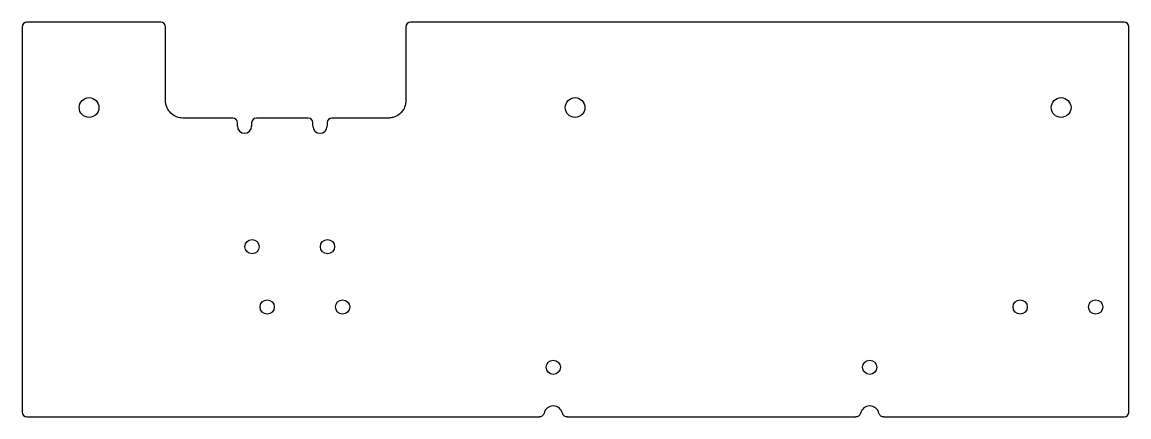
# Model space of a CAD drawing. Header units: millimetres. Extents: x -349 to 1, y -125 to 0.
import ezdxf

# ---------------------------------------------------------------- set-up
doc = ezdxf.new("R2010")
doc.units = ezdxf.units.MM
doc.layers.get('0').update_dxf_attribs({"linetype": 'CONTINUOUS'})

msp = doc.modelspace()

# ---------------------------------------------------------------- linework, layer by layer
for p, q in [((-348.82, -1.97), (-348.82, -123.73)), ((-304.98, -0.47), (-347.32, -0.47)), ((-303.48, -25.27), (-303.48, -1.97)), ((-227.48, -1.97), (-227.48, -25.27)), ((-0.34, -0.47), (-225.98, -0.47)), ((1.16, -123.73), (1.16, -1.97)), ((-282.24, -30.79), (-297.98, -30.79)), ((-258.37, -30.79), (-274.74, -30.79)), ((-232.98, -30.79), (-250.87, -30.79)), ((-280.74, -33.35), (-280.74, -32.29)), ((-276.24, -32.29), (-276.24, -33.35)), ((-256.87, -33.35), (-256.87, -32.29)), ((-252.37, -32.29), (-252.37, -33.35)), ((-347.32, -125.23), (-185.24, -125.23)), ((-176.49, -125.23), (-85.16, -125.23)), ((-76.41, -125.23), (-0.34, -125.23))]:
    msp.add_line(p, q)
for centre, radius in [((-327.66, -27.46), 3.12), ((-173.96, -27.46), 3.12), ((-20.26, -27.46), 3.12), ((-276.11, -71.45), 2.25), ((-252.24, -71.45), 2.25), ((-271.35, -90.5), 2.25), ((-247.47, -90.5), 2.25), ((-33.23, -90.5), 2.25), ((-9.35, -90.5), 2.25), ((-180.86, -109.55), 2.25), ((-80.79, -109.55), 2.25)]:
    msp.add_circle(centre, radius)
for centre, radius, start, end in [((-347.32, -1.97), 1.5, 90, 180), ((-304.98, -1.97), 1.5, 0, 90), ((-225.98, -1.97), 1.5, 90, 180), ((-0.34, -1.97), 1.5, 0, 90), ((-282.24, -32.29), 1.5, 0, 90), ((-274.74, -32.29), 1.5, 90, 180), ((-258.37, -32.29), 1.5, 0, 90), ((-250.87, -32.29), 1.5, 90, 180), ((-278.49, -33.35), 2.25, -180, 0), ((-254.62, -33.35), 2.25, -180, 0), ((-180.86, -124.79), 3, 13.5866, 166.4134), ((-80.79, -124.79), 3, 13.5866, 166.4134), ((-347.32, -123.73), 1.5, 180, 270), ((-0.34, -123.73), 1.5, -90, 0)]:
    msp.add_arc(centre, radius, start, end)
for points, knots in [([(-297.98, -30.79), (-298.66, -30.79), (-299.35, -30.66), (-300.52, -30.19), (-301.17, -29.84), (-302.28, -28.77), (-302.68, -28.19), (-303.13, -27.2), (-303.26, -26.83), (-303.43, -26.06), (-303.48, -25.66), (-303.48, -25.27)], [0, 0, 0, 0, 0.2055022, 0.2055022, 0.3787452, 0.3787452, 0.5193726, 0.5193726, 0.5995506, 0.5995506, 0.6797643, 0.6797643, 0.6797643, 0.6797643]), ([(-227.48, -25.27), (-227.48, -25.96), (-227.61, -26.65), (-228.08, -27.84), (-228.43, -28.49), (-229.51, -29.6), (-230.09, -30.01), (-231.07, -30.45), (-231.44, -30.58), (-232.2, -30.75), (-232.59, -30.79), (-232.98, -30.79)], [0, 0, 0, 0, 0.2080854, 0.2080854, 0.3828132, 0.3828132, 0.5244592, 0.5244592, 0.603981, 0.603981, 0.6834937, 0.6834937, 0.6834937, 0.6834937]), ([(-183.78, -124.08), (-183.82, -124.27), (-183.91, -124.45), (-184.14, -124.77), (-184.28, -124.9), (-184.56, -125.08), (-184.69, -125.14), (-184.96, -125.21), (-185.1, -125.23), (-185.24, -125.23)], [0, 0, 0, 0, 0.0585967, 0.0585967, 0.1171933, 0.1171933, 0.1588721, 0.1588721, 0.2005508, 0.2005508, 0.2005508, 0.2005508]), ([(-176.49, -125.23), (-176.68, -125.23), (-176.88, -125.19), (-177.24, -125.05), (-177.4, -124.94), (-177.64, -124.7), (-177.73, -124.59), (-177.86, -124.35), (-177.91, -124.22), (-177.95, -124.08)], [0, 0, 0, 0, 0.0585967, 0.0585967, 0.1171933, 0.1171933, 0.1588721, 0.1588721, 0.2005508, 0.2005508, 0.2005508, 0.2005508]), ([(-83.7, -124.08), (-83.75, -124.27), (-83.83, -124.45), (-84.06, -124.77), (-84.2, -124.9), (-84.49, -125.08), (-84.62, -125.14), (-84.88, -125.21), (-85.02, -125.23), (-85.16, -125.23)], [0, 0, 0, 0, 0.0585967, 0.0585967, 0.1171933, 0.1171933, 0.1588721, 0.1588721, 0.2005508, 0.2005508, 0.2005508, 0.2005508]), ([(-76.41, -125.23), (-76.61, -125.23), (-76.8, -125.19), (-77.16, -125.05), (-77.33, -124.94), (-77.57, -124.7), (-77.65, -124.59), (-77.79, -124.35), (-77.84, -124.22), (-77.87, -124.08)], [0, 0, 0, 0, 0.0585967, 0.0585967, 0.1171933, 0.1171933, 0.1588721, 0.1588721, 0.2005508, 0.2005508, 0.2005508, 0.2005508])]:
    msp.add_open_spline(points, degree=3, knots=knots)

doc.saveas('drawing.dxf')
